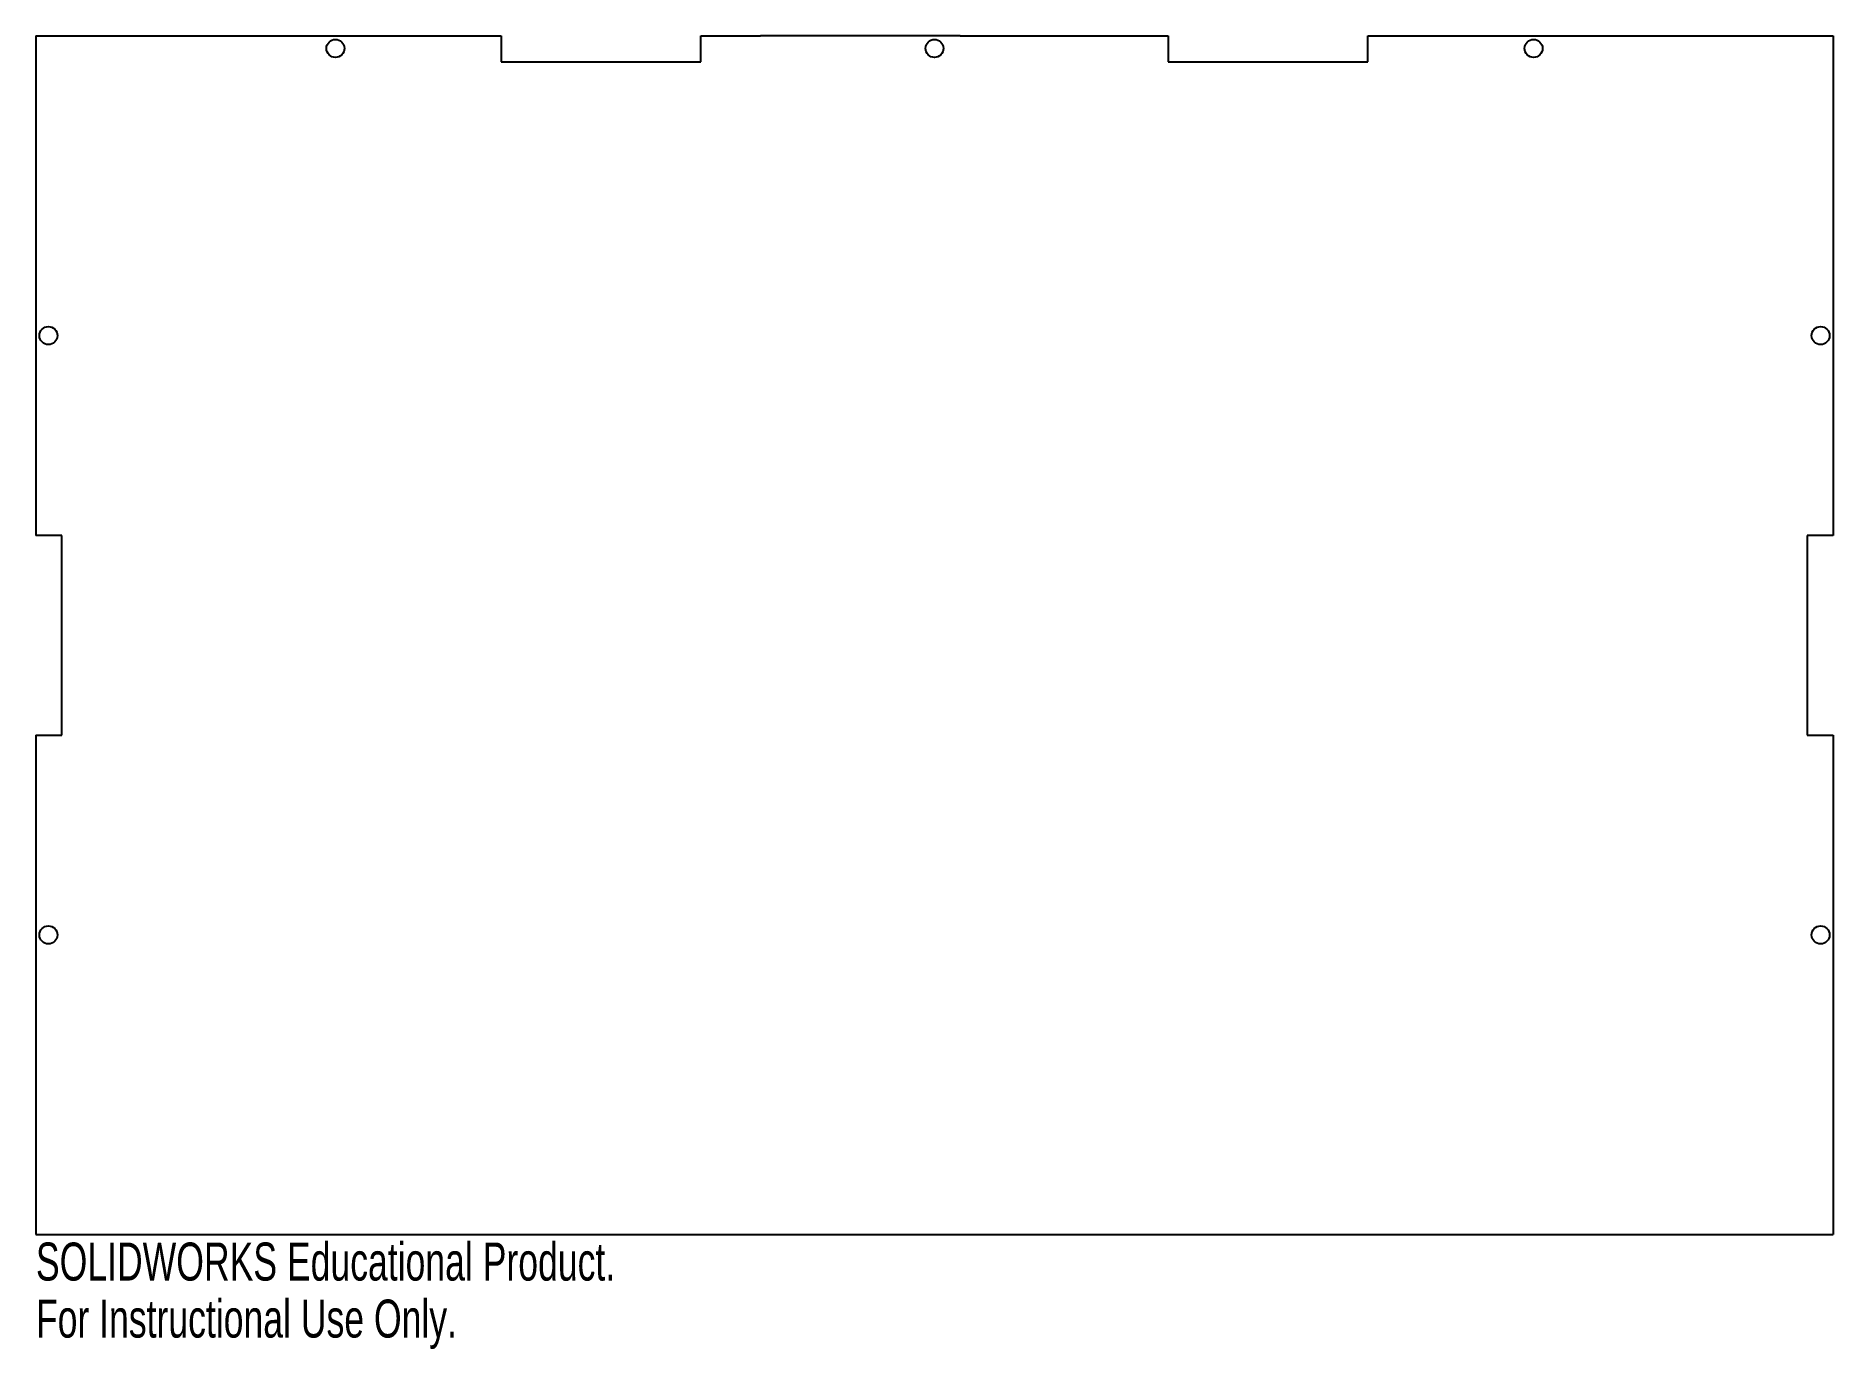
# Model space of a CAD drawing. Header units: inches. Extents: x -5.56 to 3.44, y -5.29 to 1.29.
import ezdxf

# ---------------------------------------------------------------- set-up
doc = ezdxf.new("R2010")
doc.units = ezdxf.units.IN
doc.header["$MEASUREMENT"] = 0
doc.styles.add('SLDTEXTSTYLE0', font='TXT', dxfattribs={"width": 0.7})

msp = doc.modelspace()

# ---------------------------------------------------------------- linework, layer by layer
at = {"color": 7, "linetype": 'Continuous'}
for p, q in [((-5.5571, 1.2853), (-3.2271, 1.2853)), ((-5.5571, 1.2853), (-5.5571, -1.2147)), ((-3.2271, 1.2853), (-3.2271, 1.1553)), ((-2.2271, 1.1553), (-2.2271, 1.2853)), ((-2.2271, 1.2853), (-1.928, 1.2853)), ((-0.928, 1.2853), (-1.928, 1.2853)), ((-0.928, 1.2853), (0.1129, 1.2853)), ((0.1129, 1.2853), (0.1129, 1.1553)), ((1.1129, 1.1553), (1.1129, 1.2853)), ((1.1129, 1.2853), (3.4429, 1.2853)), ((3.4429, 1.2853), (3.4429, -1.2147)), ((-3.2271, 1.1553), (-2.2271, 1.1553)), ((0.1129, 1.1553), (1.1129, 1.1553)), ((-5.4271, -1.2147), (-5.5571, -1.2147)), ((-5.4271, -2.2147), (-5.4271, -1.2147)), ((3.4429, -1.2147), (3.3129, -1.2147)), ((3.3129, -1.2147), (3.3129, -2.2147)), ((-5.5571, -2.2147), (-5.4271, -2.2147)), ((-5.5571, -2.2147), (-5.5571, -4.7147)), ((3.3129, -2.2147), (3.4429, -2.2147)), ((3.4429, -2.2147), (3.4429, -4.7147)), ((-5.5571, -4.7147), (3.4429, -4.7147))]:
    msp.add_line(p, q, dxfattribs=at)
for centre in [(-4.0571, 1.2228), (-1.0571, 1.2228), (1.9429, 1.2228), (-5.4946, -0.2147), (3.3804, -0.2147), (-5.4946, -3.2147), (3.3804, -3.2147)]:
    msp.add_circle(centre, 0.045, dxfattribs=at)

# ---------------------------------------------------------------- texts
at = {"color": 7, "linetype": 'Continuous', "char_height": 0.1903, "attachment_point": 1, "style": 'SLDTEXTSTYLE0'}
for s, insert in [('SOLIDWORKS Educational Product.', (-5.5571, -4.7548)), ('For Instructional Use Only.', (-5.5571, -5.0402))]:
    msp.add_mtext(s, dxfattribs=dict(at, insert=insert))

doc.saveas('drawing.dxf')
